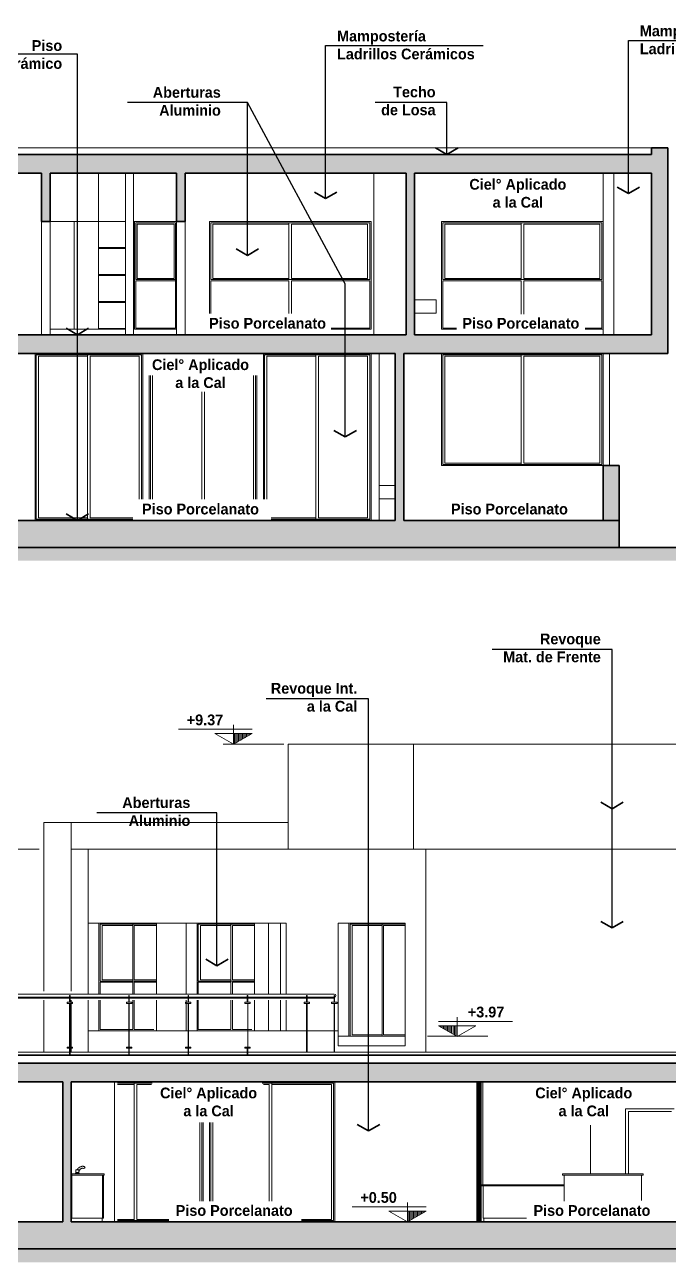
# Model space of a CAD drawing. Header units: millimetres. Extents: x 110427 to 125914, y 76277 to 76441.
# Drawn here: x 113934.36 to 113946.33, y 76418.43 to 76441.41 of the extents above; entities that cross this region are included whole.
import ezdxf

# ---------------------------------------------------------------- set-up
doc = ezdxf.new("R2010")
doc.units = ezdxf.units.MM
doc.linetypes.add('JIS_02_0.7', pattern=[1.35, 0.75, -0.6])
for name, color, linetype, lineweight in [('04_CIVIL A CONSTRUIR', 250, 'Continuous', 35), ('05_CIVIL A DEMOLER', 221, 'Continuous', 18), ('06_CIVIL VISTAS GRUESA', 244, 'Continuous', 13), ('07_CIVIL VISTAS MEDIA', 143, 'Continuous', 9), ('08_CIVIL VISTAS FINO', 251, 'Continuous', 5), ('11_CARPINTERIA Y MOBILIARIO', 141, 'Continuous', 9), ('12_HATCH', 8, 'Continuous', 9), ('12_TEXTOS', 4, 'Continuous', 40), ('13_COTAS', 8, 'Continuous', 9), ('VIDRIOS', 254, 'Continuous', 9)]:
    doc.layers.add(name, color=color, linetype=linetype, lineweight=lineweight)
doc.styles.add('JDS1', font='GOTHICB.TTF')
doc.dimstyles.new('1_100_JDS', dxfattribs={"dimscale": 100, "dimtxt": 2, "dimasz": 1.5, "dimexe": 1, "dimexo": 1, "dimgap": 0.75, "dimtad": 1, "dimlfac": 0.001, "dimzin": 4, "dimdsep": 46, "dimtxsty": 'JDS1', "dimcen": 0.09, "dimdle": 0.1, "dimclrd": 8, "dimclre": 8, "dimclrt": 150, "dimadec": 0, "dimazin": 0, "dimtfac": 1, "dimtmove": 2, "dimatfit": 0, "dimfxl": 0, "dimtolj": 1, "dimtzin": 0, "dimarcsym": 0})

# ---------------------------------------------------------------- blocks, each defined once
blk = doc.blocks.new('*U236')
at = {"extrusion": (-1.22465e-16, 0, -1)}
for p, q in [((0.027, 0.007), (-0.027, 0.007)), ((-0.027, 0.007), (-0.027, 0)), ((-0.027, 0), (0, 0)), ((-0.027, 0), (0, 0)), ((0.022, 0.01), (-0.022, 0.01)), ((-0.022, 0.02), (-0.007, 0.02)), ((-0.02, 0.058), (-0.005, 0.058)), ((0.016, 0.013), (-0.016, 0.013)), ((0, 0.02), (-0.007, 0.02)), ((-0.007, 0.02), (-0.007, 0.02)), ((-0.005, 0.058), (0, 0.058)), ((0, 0.058), (0.005, 0.058)), ((0.007, 0.02), (0, 0.02)), ((0, 0), (0.027, 0)), ((0, 0), (0.027, 0)), ((0.019, 0.058), (0.005, 0.058)), ((0.007, 0.02), (0.021, 0.02)), ((0.007, 0.02), (0.007, 0.02)), ((0.027, 0), (0.027, 0.007)), ((0.086, 0.082), (0.114, 0.09)), ((0.088, 0.083), (0.089, 0.078)), ((0.089, 0.078), (0.112, 0.085)), ((0.089, 0.078), (0.09, 0.078)), ((0.09, 0.078), (0.111, 0.083)), ((0.112, 0.085), (0.111, 0.089)), ((0.111, 0.083), (0.112, 0.085))]:
    blk.add_line(p, q, dxfattribs=at)
blk.add_line((0.085, 0.082), (0.086, 0.082))
for centre, radius, start, end in [((0.027, 0.001), 0.0005, 270.0049, 336.4169), ((-0.13, -0.008), 0.153, 7.0649, 10.51), ((-0.027, 0.001), 0.0005, 203.5784, 269.9997), ((-0.113, 0.09), 0.0005, 163.4437, 254.975)]:
    blk.add_arc(centre, radius, start, end, dxfattribs=at)
for points, knots in [([(-0.016, 0.02), (-0.016, 0.017), (-0.016, 0.015), (-0.016, 0.013), (-0.016, 0.012), (-0.016, 0.012), (-0.016, 0.012), (-0.016, 0.011), (-0.017, 0.011), (-0.017, 0.011), (-0.018, 0.011), (-0.02, 0.011), (-0.022, 0.01), (-0.025, 0.01), (-0.026, 0.01), (-0.027, 0.009), (-0.027, 0.008), (-0.027, 0.007)], [0, 0, 0, 0, 6.707769, 6.890256, 7.232404, 7.573474, 7.792236, 8.25887, 9.158601, 9.574503, 9.718932, 9.759439, 16.904145, 16.949046, 17.712138, 19.505058, 21.298993, 21.298993, 21.298993, 21.298993]), ([(-0.02, 0.058), (-0.02, 0.058), (-0.02, 0.058), (-0.021, 0.058), (-0.022, 0.057), (-0.022, 0.056), (-0.022, 0.044), (-0.022, 0.032), (-0.022, 0.02)], [0, 0, 0, 0, 0.758733, 1.522534, 3.038823, 3.156107, 3.213684, 39.741586, 39.741586, 39.741586, 39.741586]), ([(0, 0.059), (-0.001, 0.059), (-0.002, 0.059), (-0.005, 0.059), (-0.008, 0.059), (-0.011, 0.059), (-0.013, 0.059), (-0.014, 0.058), (-0.014, 0.058), (-0.015, 0.058), (-0.015, 0.058), (-0.015, 0.058)], [0, 0, 0, 0, 2.131147, 4.365966, 8.89797, 11.353204, 13.620383, 14.388453, 14.412009, 14.612825, 14.925144, 14.925144, 14.925144, 14.925144]), ([(-0.005, 0.059), (-0.004, 0.062), (0, 0.068), (0.01, 0.078), (0.021, 0.088), (0.034, 0.097), (0.045, 0.103), (0.055, 0.108), (0.065, 0.111), (0.073, 0.113), (0.081, 0.113), (0.089, 0.112), (0.098, 0.11), (0.106, 0.104), (0.111, 0.097), (0.113, 0.092), (0.114, 0.09)], [0, 0, 0, 0, 10.326557, 20.868833, 41.980754, 55.142944, 68.325086, 79.552312, 89.44321, 97.990642, 105.92641, 113.515349, 120.434922, 134.605644, 141.521663, 148.253784, 148.253784, 148.253784, 148.253784]), ([(0.015, 0.058), (0.015, 0.058), (0.015, 0.058), (0.015, 0.058), (0.015, 0.058), (0.014, 0.058), (0.012, 0.059), (0.008, 0.059), (0.003, 0.059), (0, 0.059)], [0, 0, 0, 0, 0.126725, 0.253563, 0.397359, 0.511633, 1.115831, 6.027123, 14.925113, 14.925113, 14.925113, 14.925113]), ([(0.027, 0.007), (0.027, 0.008), (0.027, 0.009), (0.026, 0.01), (0.025, 0.01), (0.022, 0.01), (0.02, 0.011), (0.018, 0.011), (0.017, 0.011), (0.016, 0.011), (0.016, 0.012), (0.016, 0.013), (0.016, 0.015), (0.016, 0.017), (0.016, 0.02)], [0, 0, 0, 0, 1.798162, 3.58204, 4.34996, 4.39486, 11.539566, 11.575113, 11.724906, 13.03561, 14.408218, 14.574141, 14.677093, 21.299016, 21.299016, 21.299016, 21.299016]), ([(0.021, 0.02), (0.021, 0.032), (0.021, 0.044), (0.021, 0.056), (0.021, 0.057), (0.021, 0.057), (0.021, 0.057), (0.021, 0.058), (0.02, 0.058), (0.02, 0.058), (0.019, 0.058)], [0, 0, 0, 0, 36.55703, 36.702506, 36.994584, 37.464971, 37.761994, 38.233765, 39.325499, 39.741567, 39.741567, 39.741567, 39.741567]), ([(0.085, 0.082), (0.084, 0.083), (0.083, 0.084), (0.08, 0.085), (0.077, 0.085), (0.075, 0.085), (0.072, 0.084), (0.07, 0.083), (0.066, 0.082), (0.062, 0.08), (0.056, 0.078), (0.051, 0.074), (0.045, 0.07), (0.04, 0.065), (0.036, 0.059), (0.032, 0.053), (0.029, 0.048), (0.027, 0.044), (0.025, 0.038), (0.024, 0.03), (0.023, 0.019), (0.023, 0.014), (0.023, 0.01)], [0, 0, 0, 0, 4.044334, 6.131209, 8.59722, 11.037494, 14.087258, 16.341521, 19.566908, 24.293782, 31.100485, 37.536678, 44.342667, 51.91438, 59.097426, 66.301533, 73.112599, 76.887528, 79.53999, 92.788675, 100.730298, 110.357033, 110.357033, 110.357033, 110.357033])]:
    blk.add_open_spline(points, degree=3, knots=knots)

msp = doc.modelspace()

# ---------------------------------------------------------------- hatches: boundary and pattern name
at = {"layer": '12_HATCH'}
h = msp.add_hatch(color=1, dxfattribs=at)
h.dxf.hatch_style = 1
h.paths.add_polyline_path([(113946.3, 76439.124), (113946, 76439.124), (113946, 76439.004), (113930.57, 76439.004), (113930.57, 76439.124), (113930.27, 76439.124), (113930.27, 76435.154), (113927.264, 76435.154), (113927.264, 76435.294), (113927.264, 76435.294), (113927.099, 76435.304), (113927.099, 76432.204), (113927.43, 76432.204), (113927.43, 76434.804), (113932.395, 76434.804), (113932.395, 76435.304), (113941.24, 76435.304), (113941.24, 76432.204), (113927.099, 76432.204), (113927.099, 76431.704), (113945.4, 76431.704), (113945.4, 76432.204), (113945.4, 76433.222), (113945.1, 76433.222), (113945.1, 76432.204), (113941.4, 76432.204), (113941.4, 76435.304), (113946.3, 76435.304)])
h.paths.add_polyline_path([(113937.18, 76438.654), (113937.18, 76437.754), (113937.34, 76437.754), (113937.34, 76438.654), (113941.44, 76438.654), (113941.44, 76435.654), (113930.57, 76435.654), (113930.57, 76438.654), (113934.67, 76438.654), (113934.67, 76437.754), (113934.83, 76437.754), (113934.83, 76438.654)], flags=16)
h.paths.add_polyline_path([(113936.23, 76435.754), (113934.83, 76435.754), (113934.83, 76437.754), (113936.23, 76437.754)], flags=0)
h.paths.add_polyline_path([(113937.18, 76437.754), (113937.18, 76435.754), (113936.4, 76435.754), (113936.4, 76437.754)], flags=0)
h.paths.add_polyline_path([(113936.423, 76437.731), (113937.157, 76437.731), (113937.157, 76435.777), (113936.423, 76435.777), (113936.423, 76436.754), (113937.157, 76436.754), (113937.157, 76436.777), (113936.423, 76436.777)], flags=0)
h.paths.add_polyline_path([(113936.446, 76437.708), (113937.134, 76437.708), (113937.134, 76436.8), (113936.446, 76436.8)], flags=0)
h.paths.add_polyline_path([(113937.79, 76437.754), (113940.79, 76437.754), (113940.79, 76435.754), (113937.79, 76435.754)], flags=0)
h.paths.add_polyline_path([(113937.813, 76437.731), (113940.767, 76437.731), (113940.767, 76436.777), (113937.813, 76436.777)], flags=0)
h.paths.add_polyline_path([(113937.853, 76437.708), (113939.265, 76437.708), (113939.265, 76436.8), (113937.853, 76436.8)], flags=0)
h.paths.add_polyline_path([(113932.62, 76435.677), (113931.233, 76435.677), (113931.233, 76437.708), (113932.62, 76437.708)], flags=0)
h.paths.add_polyline_path([(113934.057, 76437.708), (113934.057, 76435.677), (113932.67, 76435.677), (113932.67, 76437.708)], flags=0)
h.paths.add_polyline_path([(113937.813, 76436.754), (113939.265, 76436.754), (113939.265, 76435.777), (113937.813, 76435.777)], flags=0)
h.paths.add_polyline_path([(113939.315, 76437.708), (113940.727, 76437.708), (113940.727, 76436.8), (113939.315, 76436.8)], flags=0)
h.paths.add_polyline_path([(113939.315, 76436.754), (113940.767, 76436.754), (113940.767, 76435.777), (113939.315, 76435.777)], flags=0)
h.paths.add_polyline_path([(113941.6, 76438.654), (113946, 76438.654), (113946, 76435.654), (113941.6, 76435.654)], flags=16)
h.paths.add_polyline_path([(113942.1, 76437.754), (113945.1, 76437.754), (113945.1, 76435.754), (113942.1, 76435.754)], flags=0)
h.paths.add_polyline_path([(113942.123, 76437.731), (113945.077, 76437.731), (113945.077, 76436.777), (113942.123, 76436.777)], flags=0)
h.paths.add_polyline_path([(113942.163, 76437.708), (113943.575, 76437.708), (113943.575, 76436.8), (113942.163, 76436.8)], flags=0)
h.paths.add_polyline_path([(113942.123, 76436.754), (113943.575, 76436.754), (113943.575, 76435.777), (113942.123, 76435.777)], flags=0)
h.paths.add_polyline_path([(113943.625, 76437.708), (113945.037, 76437.708), (113945.037, 76436.8), (113943.625, 76436.8)], flags=0)
h.paths.add_polyline_path([(113943.625, 76436.754), (113945.077, 76436.754), (113945.077, 76435.777), (113943.625, 76435.777)], flags=0)
h = msp.add_hatch(color=256, dxfattribs=at)
h.dxf.hatch_style = 1
h.paths.add_polyline_path([(113951.906, 76431.704), (113922.323, 76431.704), (113922.323, 76431.454), (113951.906, 76431.454)])
h = msp.add_hatch(color=1, dxfattribs=at)
h.dxf.hatch_style = 1
h.paths.add_polyline_path([(113953.804, 76422.126), (113931.979, 76422.126), (113931.979, 76422.276), (113931.814, 76422.276), (113931.814, 76421.276), (113932.114, 76421.276), (113932.114, 76421.776), (113935.064, 76421.776), (113935.064, 76419.176), (113935.224, 76419.176), (113935.224, 76421.776), (113953.804, 76421.776), (113953.804, 76418.996), (113947.804, 76418.996), (113947.804, 76419.176), (113947.804, 76421.776), (113947.644, 76421.776), (113947.644, 76419.176), (113931.814, 76419.176), (113931.814, 76418.996), (113926.009, 76418.996), (113926.009, 76418.816), (113922.636, 76418.816), (113922.636, 76418.676), (113957.658, 76418.676), (113957.658, 76418.816), (113954.004, 76418.816), (113954.004, 76418.996), (113954.004, 76422.276), (113953.804, 76422.276)])
h = msp.add_hatch(color=256, dxfattribs=at)
h.dxf.hatch_style = 1
h.paths.add_polyline_path([(113959.106, 76418.676), (113920.798, 76418.676), (113920.798, 76418.426), (113959.106, 76418.426)])
at = {"layer": '13_COTAS'}
h = msp.add_hatch(dxfattribs=at)
h.set_pattern_fill('LINE', color=256, scale=0.2, angle=90, style=0)
h.set_pattern_definition([(90, (113050.476382, 76557.056536), (0.025, 2e-18), [])])
h.paths.add_polyline_path([(113938.238, 76428.246), (113938.238, 76428.046), (113938.585, 76428.246)])
h = msp.add_hatch(dxfattribs=at)
h.set_pattern_fill('LINE', color=256, scale=0.2, angle=90, style=0)
h.set_pattern_definition([(90, (113053.686944, 76551.63058), (0.025, 2e-18), [])])
h.paths.add_polyline_path([(113942.39, 76422.82), (113942.39, 76422.62), (113942.043, 76422.82)])
h = msp.add_hatch(dxfattribs=at)
h.set_pattern_fill('LINE', color=256, scale=0.2, angle=90, style=0)
h.set_pattern_definition([(90, (113053.703662, 76548.186536), (0.025, 2e-18), [])])
h.paths.add_polyline_path([(113941.465, 76419.376), (113941.465, 76419.176), (113941.812, 76419.376)])

# ---------------------------------------------------------------- linework, layer by layer
at = {"layer": '04_CIVIL A CONSTRUIR'}
for p, q in [((113930.57, 76439.004), (113946, 76439.004)), ((113942.197, 76439.004), (113941.989, 76439.124)), ((113942.197, 76439.004), (113942.405, 76439.124)), ((113946, 76439.124), (113946.3, 76439.124)), ((113946, 76439.004), (113946, 76439.124)), ((113946.3, 76435.304), (113946.3, 76439.124)), ((113930.57, 76438.654), (113934.67, 76438.654)), ((113934.67, 76437.754), (113934.67, 76438.654)), ((113934.83, 76438.654), (113937.18, 76438.654)), ((113934.83, 76437.754), (113934.83, 76438.654)), ((113937.18, 76437.754), (113937.18, 76438.654)), ((113937.34, 76438.654), (113941.44, 76438.654)), ((113937.34, 76437.754), (113937.34, 76438.654)), ((113941.44, 76435.654), (113941.44, 76438.654)), ((113941.6, 76438.654), (113946, 76438.654)), ((113941.6, 76435.654), (113941.6, 76438.654)), ((113946, 76435.654), (113946, 76438.654)), ((113939.947, 76438.181), (113939.739, 76438.301)), ((113939.947, 76438.181), (113940.154, 76438.301)), ((113945.568, 76438.277), (113945.36, 76438.397)), ((113945.568, 76438.277), (113945.776, 76438.397)), ((113934.67, 76437.754), (113934.83, 76437.754)), ((113937.18, 76437.754), (113937.34, 76437.754)), ((113938.495, 76437.126), (113938.287, 76437.246)), ((113938.495, 76437.126), (113938.703, 76437.246)), ((113935.338, 76435.654), (113935.13, 76435.774)), ((113935.338, 76435.654), (113935.545, 76435.774)), ((113930.57, 76435.654), (113941.44, 76435.654)), ((113941.6, 76435.654), (113946, 76435.654)), ((113941.24, 76435.304), (113932.395, 76435.304)), ((113941.24, 76432.204), (113941.24, 76435.304)), ((113941.4, 76432.204), (113941.4, 76435.304)), ((113941.4, 76435.304), (113946.3, 76435.304)), ((113940.31, 76433.754), (113940.102, 76433.874)), ((113940.31, 76433.754), (113940.518, 76433.874)), ((113945.1, 76432.204), (113945.1, 76433.222)), ((113945.1, 76433.222), (113945.4, 76433.222)), ((113945.4, 76431.704), (113945.4, 76433.222)), ((113935.338, 76432.204), (113935.13, 76432.324)), ((113935.338, 76432.204), (113935.545, 76432.324)), ((113927.099, 76432.204), (113941.24, 76432.204)), ((113941.4, 76432.204), (113945.4, 76432.204)), ((113922.323, 76431.704), (113951.906, 76431.704)), ((113945.265, 76426.849), (113945.057, 76426.969)), ((113945.265, 76426.849), (113945.473, 76426.969)), ((113945.265, 76424.635), (113945.057, 76424.755)), ((113945.265, 76424.635), (113945.473, 76424.755)), ((113937.928, 76423.933), (113937.721, 76424.053)), ((113937.928, 76423.933), (113938.136, 76424.053)), ((113931.979, 76422.126), (113953.804, 76422.126)), ((113935.064, 76421.776), (113932.114, 76421.776)), ((113935.064, 76419.176), (113935.064, 76421.776)), ((113935.224, 76419.176), (113935.224, 76421.776)), ((113947.644, 76421.776), (113935.224, 76421.776)), ((113940.743, 76420.866), (113940.535, 76420.986)), ((113940.743, 76420.866), (113940.951, 76420.986)), ((113931.814, 76419.176), (113935.064, 76419.176)), ((113935.224, 76419.176), (113947.804, 76419.176)), ((113920.794, 76418.676), (113959.13, 76418.676))]:
    msp.add_line(p, q, dxfattribs=at)
at = {"layer": '05_CIVIL A DEMOLER'}
for p, q in [((113941.805, 76426.096), (113941.805, 76422.331)), ((113941.805, 76426.096), (113948.258, 76426.096)), ((113940.178, 76422.626), (113941.425, 76422.626))]:
    msp.add_line(p, q, dxfattribs=at)
at = {"layer": '06_CIVIL VISTAS GRUESA'}
for p, q in [((113941.425, 76424.726), (113940.178, 76424.726)), ((113940.178, 76424.726), (113940.178, 76422.446)), ((113940.377, 76424.726), (113940.377, 76422.626)), ((113941.425, 76424.726), (113941.425, 76422.446)), ((113931.896, 76423.406), (113940.108, 76423.406)), ((113931.924, 76423.351), (113940.108, 76423.351)), ((113934.101, 76423.331), (113935.191, 76423.331)), ((113935.191, 76423.254), (113935.191, 76423.378)), ((113935.201, 76423.378), (113935.191, 76423.378)), ((113935.201, 76423.254), (113935.201, 76423.378)), ((113936.291, 76423.331), (113935.201, 76423.331)), ((113936.291, 76423.254), (113936.291, 76423.378)), ((113936.301, 76423.378), (113936.291, 76423.378)), ((113936.301, 76423.254), (113936.301, 76423.378)), ((113936.301, 76423.331), (113937.391, 76423.331)), ((113937.391, 76423.254), (113937.391, 76423.378)), ((113937.401, 76423.378), (113937.391, 76423.378)), ((113937.401, 76423.254), (113937.401, 76423.378)), ((113938.491, 76423.331), (113937.401, 76423.331)), ((113938.491, 76423.254), (113938.491, 76423.378)), ((113938.501, 76423.378), (113938.491, 76423.378)), ((113938.501, 76423.254), (113938.501, 76423.378)), ((113938.501, 76423.331), (113939.591, 76423.331)), ((113939.591, 76423.254), (113939.591, 76423.378)), ((113939.601, 76423.378), (113939.591, 76423.378)), ((113939.601, 76423.254), (113939.601, 76423.378)), ((113940.103, 76423.331), (113939.601, 76423.331)), ((113940.103, 76423.254), (113940.103, 76423.378)), ((113940.113, 76423.378), (113940.103, 76423.378)), ((113940.113, 76423.254), (113940.113, 76423.378)), ((113935.191, 76422.423), (113935.191, 76423.234)), ((113935.201, 76422.423), (113935.201, 76423.234)), ((113936.291, 76422.423), (113936.291, 76423.234)), ((113936.301, 76422.423), (113936.301, 76423.234)), ((113937.391, 76422.423), (113937.391, 76423.234)), ((113937.401, 76422.423), (113937.401, 76423.234)), ((113938.501, 76422.423), (113938.501, 76423.234)), ((113939.591, 76422.326), (113939.591, 76423.234)), ((113939.601, 76422.326), (113939.601, 76423.234)), ((113940.103, 76422.326), (113940.103, 76423.234)), ((113940.113, 76422.326), (113940.113, 76423.234)), ((113935.191, 76422.276), (113935.191, 76422.403)), ((113935.201, 76422.276), (113935.201, 76422.403)), ((113936.291, 76422.276), (113936.291, 76422.403)), ((113936.301, 76422.276), (113936.301, 76422.403)), ((113937.391, 76422.276), (113937.391, 76422.403)), ((113937.401, 76422.276), (113937.401, 76422.403)), ((113938.491, 76422.276), (113938.491, 76422.403)), ((113938.501, 76422.276), (113938.501, 76422.403)), ((113940.178, 76422.446), (113941.425, 76422.446)), ((113931.979, 76422.276), (113953.804, 76422.276)), ((113931.979, 76422.266), (113953.804, 76422.266)), ((113934.101, 76422.326), (113935.191, 76422.326)), ((113936.291, 76422.326), (113935.201, 76422.326)), ((113936.301, 76422.326), (113937.391, 76422.326)), ((113938.491, 76422.326), (113937.401, 76422.326)), ((113938.501, 76422.326), (113939.526, 76422.326)), ((113939.013, 76422.326), (113939.526, 76422.326)), ((113949.491, 76422.326), (113939.526, 76422.326)), ((113936.024, 76421.776), (113936.024, 76419.176)), ((113935.224, 76420.066), (113935.834, 76420.066)), ((113935.224, 76420.046), (113935.834, 76420.046)), ((113935.234, 76420.066), (113935.234, 76419.246)), ((113935.804, 76420.046), (113935.804, 76419.986)), ((113935.804, 76419.246), (113935.804, 76420.046)), ((113935.804, 76420.026), (113935.824, 76420.026)), ((113935.824, 76419.246), (113935.824, 76420.046)), ((113935.834, 76420.066), (113935.834, 76420.046)), ((113944.344, 76420.046), (113944.344, 76420.066)), ((113944.344, 76420.066), (113945.844, 76420.066)), ((113944.344, 76420.046), (113945.844, 76420.046)), ((113944.374, 76419.563), (113944.374, 76420.046)), ((113945.814, 76419.57), (113945.814, 76420.046)), ((113945.844, 76420.046), (113945.844, 76420.066)), ((113942.844, 76419.846), (113942.844, 76419.866)), ((113942.844, 76419.866), (113944.374, 76419.866)), ((113942.844, 76419.846), (113944.374, 76419.846)), ((113942.874, 76419.246), (113942.874, 76419.846)), ((113944.374, 76419.846), (113944.374, 76419.866)), ((113935.224, 76419.246), (113935.794, 76419.246)), ((113935.794, 76419.246), (113935.804, 76419.246)), ((113935.794, 76419.246), (113935.794, 76419.176)), ((113935.804, 76419.246), (113935.824, 76419.246)), ((113943.678, 76419.246), (113942.874, 76419.246)), ((113942.884, 76419.246), (113942.884, 76419.176))]:
    msp.add_line(p, q, dxfattribs=at)
for points in [[(113935.246, 76423.234), (113935.246, 76423.254), (113935.146, 76423.254), (113935.146, 76423.234)], [(113936.346, 76423.234), (113936.346, 76423.254), (113936.246, 76423.254), (113936.246, 76423.234)], [(113937.446, 76423.234), (113937.446, 76423.254), (113937.346, 76423.254), (113937.346, 76423.234)], [(113938.546, 76423.234), (113938.546, 76423.254), (113938.446, 76423.254), (113938.446, 76423.234)], [(113939.646, 76423.234), (113939.646, 76423.254), (113939.546, 76423.254), (113939.546, 76423.234)], [(113940.158, 76423.234), (113940.158, 76423.254), (113940.058, 76423.254), (113940.058, 76423.234)], [(113935.246, 76422.403), (113935.246, 76422.423), (113935.146, 76422.423), (113935.146, 76422.403)], [(113936.346, 76422.403), (113936.346, 76422.423), (113936.246, 76422.423), (113936.246, 76422.403)], [(113937.446, 76422.403), (113937.446, 76422.423), (113937.346, 76422.423), (113937.346, 76422.403)], [(113938.546, 76422.403), (113938.546, 76422.423), (113938.446, 76422.423), (113938.446, 76422.403)]]:
    msp.add_lwpolyline(points, close=True, dxfattribs=at)
msp.add_arc((113940.108, 76423.378), 0.0276, 270, 90, dxfattribs=at)
at = {"layer": '07_CIVIL VISTAS MEDIA'}
for p, q in [((113945.22, 76435.304), (113945.1, 76435.304)), ((113945.1, 76435.304), (113945.1, 76433.222)), ((113945.22, 76433.222), (113945.22, 76435.304)), ((113945.1, 76433.222), (113945.22, 76433.222))]:
    msp.add_line(p, q, dxfattribs=at)
at = {"layer": '08_CIVIL VISTAS FINO'}
for p, q in [((113930.57, 76439.124), (113946, 76439.124)), ((113945.1, 76438.654), (113945.1, 76435.654)), ((113945.3, 76438.654), (113945.3, 76435.654)), ((113936.4, 76437.754), (113936.4, 76435.754)), ((113936.423, 76437.731), (113936.423, 76436.677)), ((113936.423, 76437.731), (113937.157, 76437.731)), ((113936.446, 76437.708), (113936.446, 76436.7)), ((113936.446, 76437.708), (113937.134, 76437.708)), ((113937.134, 76437.708), (113937.134, 76436.7)), ((113937.157, 76437.731), (113937.157, 76435.777)), ((113937.18, 76437.754), (113937.18, 76435.754)), ((113937.79, 76437.754), (113937.79, 76436.047)), ((113937.79, 76437.754), (113940.79, 76437.754)), ((113937.813, 76437.731), (113937.813, 76436.677)), ((113937.813, 76437.731), (113940.767, 76437.731)), ((113937.813, 76437.731), (113937.813, 76436.677)), ((113937.813, 76437.731), (113940.767, 76437.731)), ((113937.853, 76437.708), (113939.265, 76437.708)), ((113937.853, 76436.7), (113937.853, 76437.708)), ((113939.265, 76436.677), (113939.265, 76437.731)), ((113939.315, 76437.708), (113940.727, 76437.708)), ((113939.315, 76436.7), (113939.315, 76437.708)), ((113940.727, 76437.708), (113940.727, 76436.7)), ((113940.767, 76437.731), (113940.767, 76436.677)), ((113940.767, 76437.731), (113940.767, 76436.677)), ((113940.79, 76437.754), (113940.79, 76435.754)), ((113942.1, 76437.754), (113942.1, 76435.754)), ((113942.1, 76437.754), (113945.1, 76437.754)), ((113942.123, 76437.731), (113942.123, 76436.677)), ((113942.123, 76437.731), (113945.077, 76437.731)), ((113942.123, 76437.731), (113942.123, 76436.677)), ((113942.123, 76437.731), (113945.077, 76437.731)), ((113942.163, 76437.708), (113943.575, 76437.708)), ((113942.163, 76436.7), (113942.163, 76437.708)), ((113943.575, 76436.677), (113943.575, 76437.731)), ((113943.625, 76437.708), (113945.037, 76437.708)), ((113943.625, 76436.7), (113943.625, 76437.708)), ((113945.037, 76437.708), (113945.037, 76436.7)), ((113945.077, 76437.731), (113945.077, 76436.677)), ((113945.077, 76437.731), (113945.077, 76436.677)), ((113945.1, 76437.754), (113945.1, 76435.754)), ((113936.423, 76436.677), (113937.157, 76436.677)), ((113936.423, 76436.654), (113936.423, 76435.777)), ((113936.423, 76436.654), (113937.157, 76436.654)), ((113936.446, 76436.7), (113937.134, 76436.7)), ((113937.813, 76436.677), (113940.767, 76436.677)), ((113937.813, 76436.677), (113940.767, 76436.677)), ((113937.813, 76436.654), (113937.813, 76436.047)), ((113937.813, 76436.654), (113939.265, 76436.654)), ((113937.853, 76436.7), (113939.265, 76436.7)), ((113939.265, 76436.047), (113939.265, 76436.654)), ((113939.315, 76436.7), (113940.727, 76436.7)), ((113939.315, 76436.047), (113939.315, 76436.654)), ((113939.315, 76436.654), (113940.767, 76436.654)), ((113940.767, 76436.654), (113940.767, 76435.777)), ((113942.123, 76436.677), (113945.077, 76436.677)), ((113942.123, 76436.677), (113945.077, 76436.677)), ((113942.123, 76436.654), (113942.123, 76435.777)), ((113942.123, 76436.654), (113943.575, 76436.654)), ((113942.163, 76436.7), (113943.575, 76436.7)), ((113943.575, 76436.034), (113943.575, 76436.654)), ((113943.625, 76436.7), (113945.037, 76436.7)), ((113943.625, 76436.034), (113943.625, 76436.654)), ((113943.625, 76436.654), (113945.077, 76436.654)), ((113945.077, 76436.654), (113945.077, 76435.777)), ((113936.4, 76435.754), (113937.18, 76435.754)), ((113936.423, 76435.777), (113937.157, 76435.777)), ((113940.05, 76435.777), (113940.767, 76435.777)), ((113940.05, 76435.754), (113940.79, 76435.754)), ((113942.1, 76435.754), (113942.378, 76435.754)), ((113942.123, 76435.777), (113942.378, 76435.777)), ((113944.767, 76435.777), (113945.077, 76435.777)), ((113944.767, 76435.754), (113945.1, 76435.754)), ((113934.55, 76432.204), (113934.55, 76435.304)), ((113934.55, 76435.304), (113934.55, 76432.204)), ((113934.55, 76435.304), (113934.55, 76432.204)), ((113934.55, 76435.304), (113934.55, 76432.204)), ((113934.573, 76435.281), (113936.527, 76435.281)), ((113934.573, 76435.281), (113936.527, 76435.281)), ((113934.573, 76435.281), (113934.573, 76432.25)), ((113934.573, 76435.281), (113934.573, 76432.227)), ((113935.525, 76435.281), (113935.525, 76432.227)), ((113936.527, 76435.281), (113936.527, 76434.145)), ((113936.527, 76435.281), (113936.527, 76432.599)), ((113936.55, 76435.304), (113936.55, 76432.599)), ((113936.55, 76435.304), (113936.55, 76432.599)), ((113936.55, 76435.304), (113936.55, 76432.599)), ((113938.79, 76435.304), (113938.79, 76432.599)), ((113938.79, 76435.304), (113938.79, 76432.599)), ((113938.813, 76435.281), (113940.767, 76435.281)), ((113938.813, 76435.281), (113940.767, 76435.281)), ((113938.813, 76435.281), (113938.813, 76432.599)), ((113938.813, 76435.281), (113938.813, 76432.599)), ((113939.765, 76435.281), (113939.765, 76432.227)), ((113940.767, 76435.281), (113940.767, 76434.145)), ((113940.767, 76435.281), (113940.767, 76432.227)), ((113940.79, 76435.304), (113940.79, 76432.204)), ((113942.1, 76435.304), (113942.1, 76433.222)), ((113942.1, 76435.304), (113945.1, 76435.304)), ((113942.123, 76435.281), (113942.123, 76433.245)), ((113942.123, 76435.281), (113945.077, 76435.281)), ((113943.575, 76433.245), (113943.575, 76435.281)), ((113945.077, 76435.281), (113945.077, 76433.245)), ((113945.1, 76435.304), (113945.1, 76433.222)), ((113934.613, 76435.258), (113935.525, 76435.258)), ((113934.613, 76435.258), (113934.613, 76432.25)), ((113935.575, 76435.258), (113935.575, 76432.25)), ((113935.575, 76435.258), (113936.487, 76435.258)), ((113936.487, 76435.258), (113936.487, 76432.599)), ((113938.853, 76435.258), (113939.765, 76435.258)), ((113938.853, 76435.258), (113938.853, 76432.599)), ((113939.815, 76435.258), (113939.815, 76432.25)), ((113939.815, 76435.258), (113940.727, 76435.258)), ((113940.727, 76435.258), (113940.727, 76432.25)), ((113942.163, 76435.258), (113943.575, 76435.258)), ((113942.163, 76433.268), (113942.163, 76435.258)), ((113943.625, 76435.258), (113945.037, 76435.258)), ((113943.625, 76433.268), (113943.625, 76435.258)), ((113945.037, 76435.258), (113945.037, 76433.268)), ((113936.67, 76434.894), (113936.67, 76432.599)), ((113936.67, 76434.894), (113936.67, 76432.599)), ((113936.693, 76434.894), (113936.693, 76434.145)), ((113936.693, 76434.894), (113936.693, 76432.599)), ((113936.733, 76434.894), (113936.733, 76432.599)), ((113938.607, 76434.894), (113938.607, 76432.599)), ((113938.647, 76434.894), (113938.647, 76432.599)), ((113938.647, 76434.894), (113938.647, 76432.599)), ((113938.67, 76434.894), (113938.67, 76432.599)), ((113938.67, 76434.894), (113938.67, 76432.599)), ((113938.67, 76434.894), (113938.67, 76432.599)), ((113937.645, 76434.595), (113937.645, 76432.599)), ((113937.695, 76434.595), (113937.695, 76432.599)), ((113942.1, 76433.222), (113945.1, 76433.222)), ((113942.123, 76433.245), (113945.077, 76433.245)), ((113942.163, 76433.268), (113943.575, 76433.268)), ((113943.625, 76433.268), (113945.037, 76433.268)), ((113934.573, 76432.227), (113936.368, 76432.227)), ((113934.613, 76432.25), (113935.525, 76432.25)), ((113935.575, 76432.25), (113936.368, 76432.25)), ((113938.933, 76432.25), (113939.765, 76432.25)), ((113938.933, 76432.227), (113940.767, 76432.227)), ((113939.815, 76432.25), (113940.727, 76432.25)), ((113939.254, 76428.046), (113946.653, 76428.046)), ((113939.254, 76428.046), (113939.254, 76426.096)), ((113941.578, 76428.046), (113941.578, 76426.096)), ((113935.737, 76424.726), (113935.737, 76423.406)), ((113935.76, 76424.703), (113935.76, 76423.649)), ((113936.805, 76424.703), (113935.76, 76424.703)), ((113936.367, 76423.649), (113936.367, 76424.703)), ((113936.805, 76424.726), (113936.805, 76423.406)), ((113937.359, 76424.726), (113937.359, 76423.406)), ((113937.558, 76424.726), (113937.558, 76423.406)), ((113937.581, 76424.703), (113937.581, 76423.649)), ((113938.627, 76424.703), (113937.581, 76424.703)), ((113938.188, 76423.649), (113938.188, 76424.703)), ((113938.627, 76424.726), (113938.627, 76423.406)), ((113938.885, 76424.726), (113938.885, 76423.406)), ((113939.111, 76424.726), (113939.111, 76423.406)), ((113940.4, 76424.703), (113940.4, 76422.626)), ((113941.425, 76424.703), (113940.4, 76424.703)), ((113940.997, 76422.626), (113940.997, 76424.703)), ((113935.8, 76424.68), (113936.367, 76424.68)), ((113935.8, 76424.68), (113935.8, 76423.672)), ((113936.394, 76424.68), (113936.805, 76424.68)), ((113936.394, 76423.672), (113936.394, 76424.68)), ((113937.621, 76424.68), (113938.188, 76424.68)), ((113937.621, 76424.68), (113937.621, 76423.672)), ((113938.216, 76424.68), (113938.627, 76424.68)), ((113938.216, 76423.672), (113938.216, 76424.68)), ((113940.44, 76424.68), (113940.997, 76424.68)), ((113940.44, 76424.68), (113940.44, 76422.649)), ((113941.02, 76424.68), (113941.425, 76424.68)), ((113941.02, 76422.649), (113941.02, 76424.68)), ((113935.76, 76423.649), (113936.805, 76423.649)), ((113935.76, 76423.649), (113936.805, 76423.649)), ((113935.76, 76423.626), (113935.76, 76423.406)), ((113935.76, 76423.626), (113936.367, 76423.626)), ((113935.8, 76423.672), (113936.367, 76423.672)), ((113936.367, 76423.406), (113936.367, 76423.626)), ((113936.394, 76423.672), (113936.805, 76423.672)), ((113936.394, 76423.406), (113936.394, 76423.626)), ((113936.394, 76423.626), (113936.805, 76423.626)), ((113937.581, 76423.649), (113938.627, 76423.649)), ((113937.581, 76423.649), (113938.627, 76423.649)), ((113937.581, 76423.626), (113937.581, 76423.406)), ((113937.581, 76423.626), (113938.188, 76423.626)), ((113937.621, 76423.672), (113938.188, 76423.672)), ((113938.188, 76423.406), (113938.188, 76423.626)), ((113938.216, 76423.672), (113938.627, 76423.672)), ((113938.216, 76423.406), (113938.216, 76423.626)), ((113938.216, 76423.626), (113938.627, 76423.626)), ((113934.713, 76423.296), (113934.713, 76422.331)), ((113935.22, 76423.296), (113935.22, 76422.331)), ((113935.537, 76423.296), (113935.537, 76422.331)), ((113935.737, 76423.296), (113935.737, 76422.726)), ((113935.76, 76423.296), (113935.76, 76422.749)), ((113936.367, 76422.749), (113936.367, 76423.296)), ((113936.394, 76422.749), (113936.394, 76423.296)), ((113936.805, 76423.296), (113936.805, 76422.726)), ((113937.359, 76423.296), (113937.359, 76422.726)), ((113937.558, 76423.296), (113937.558, 76422.726)), ((113937.581, 76423.296), (113937.581, 76422.749)), ((113938.188, 76422.749), (113938.188, 76423.296)), ((113938.216, 76422.749), (113938.216, 76423.296)), ((113938.627, 76423.296), (113938.627, 76422.726)), ((113938.885, 76423.296), (113938.885, 76422.726)), ((113939.111, 76423.296), (113939.111, 76422.726)), ((113939.214, 76423.296), (113939.214, 76422.726)), ((113940.178, 76422.726), (113935.537, 76422.726)), ((113936.367, 76422.749), (113935.76, 76422.749)), ((113936.756, 76422.749), (113936.394, 76422.749)), ((113938.627, 76422.726), (113937.359, 76422.726)), ((113938.188, 76422.749), (113937.581, 76422.749)), ((113938.577, 76422.749), (113938.216, 76422.749)), ((113939.214, 76422.726), (113938.885, 76422.726)), ((113940.44, 76422.649), (113940.997, 76422.649)), ((113941.02, 76422.649), (113941.425, 76422.649)), ((113936.082, 76421.753), (113936.726, 76421.753)), ((113936.082, 76421.753), (113936.715, 76421.753)), ((113936.082, 76421.73), (113936.392, 76421.73)), ((113936.392, 76421.753), (113936.392, 76419.199)), ((113936.442, 76421.73), (113936.442, 76419.222)), ((113936.442, 76421.73), (113936.71, 76421.73)), ((113940.095, 76421.753), (113938.766, 76421.753)), ((113940.095, 76421.753), (113938.777, 76421.753)), ((113938.9, 76421.73), (113938.791, 76421.73)), ((113938.9, 76421.73), (113938.9, 76419.558)), ((113938.95, 76421.753), (113938.95, 76419.558)), ((113940.055, 76421.73), (113938.95, 76421.73)), ((113940.055, 76421.73), (113940.055, 76419.222)), ((113940.095, 76421.753), (113940.095, 76419.222)), ((113940.095, 76421.753), (113940.095, 76419.199)), ((113940.118, 76419.176), (113940.118, 76421.776)), ((113942.863, 76419.866), (113942.863, 76421.776)), ((113945.518, 76420.066), (113945.518, 76421.276)), ((113945.518, 76421.276), (113946.418, 76421.276)), ((113945.568, 76420.066), (113945.568, 76421.226)), ((113945.568, 76421.226), (113946.368, 76421.226)), ((113937.608, 76421.02), (113937.608, 76419.558)), ((113937.648, 76421.02), (113937.648, 76419.558)), ((113937.671, 76421.02), (113937.671, 76419.558)), ((113937.671, 76421.02), (113937.671, 76419.558)), ((113937.671, 76421.02), (113937.671, 76419.558)), ((113937.791, 76421.02), (113937.791, 76419.558)), ((113937.791, 76421.02), (113937.791, 76419.558)), ((113937.814, 76421.02), (113937.814, 76419.558)), ((113937.854, 76421.02), (113937.854, 76419.558)), ((113944.863, 76420.066), (113944.863, 76420.974)), ((113936.082, 76419.222), (113936.392, 76419.222)), ((113936.082, 76419.199), (113937.037, 76419.199)), ((113936.442, 76419.222), (113937.037, 76419.222)), ((113940.055, 76419.222), (113939.498, 76419.222)), ((113940.095, 76419.199), (113939.498, 76419.199))]:
    msp.add_line(p, q, dxfattribs=at)
for points in [[(113942.754, 76421.766), (113942.754, 76419.186), (113942.774, 76419.186), (113942.774, 76421.766)], [(113942.784, 76419.186), (113942.784, 76421.766), (113942.804, 76421.766), (113942.804, 76419.186)], [(113942.814, 76419.186), (113942.814, 76421.766), (113942.834, 76421.766), (113942.834, 76419.186)]]:
    msp.add_lwpolyline(points, close=True, dxfattribs=at)
at = {"layer": '11_CARPINTERIA Y MOBILIARIO'}
for p, q in [((113935.73, 76435.754), (113935.73, 76438.654)), ((113936.23, 76435.654), (113936.23, 76438.654)), ((113936.38, 76435.654), (113936.38, 76438.654)), ((113940.84, 76435.654), (113940.84, 76438.654)), ((113934.67, 76437.754), (113934.67, 76435.654)), ((113934.83, 76437.754), (113934.83, 76435.654)), ((113936.23, 76437.754), (113934.83, 76437.754)), ((113935.28, 76437.754), (113935.28, 76435.754)), ((113937.18, 76437.754), (113936.38, 76437.754)), ((113937.18, 76437.754), (113937.18, 76435.654)), ((113937.34, 76437.754), (113937.34, 76435.654)), ((113936.23, 76437.272), (113935.73, 76437.272)), ((113936.23, 76437.254), (113935.73, 76437.254)), ((113936.23, 76436.772), (113935.73, 76436.772)), ((113936.23, 76436.754), (113935.73, 76436.754)), ((113936.23, 76436.272), (113935.73, 76436.272)), ((113936.23, 76436.254), (113935.73, 76436.254)), ((113941.6, 76436.304), (113942, 76436.304)), ((113942, 76436.054), (113942, 76436.304)), ((113941.6, 76436.054), (113942, 76436.054)), ((113936.23, 76435.754), (113934.83, 76435.754)), ((113936.23, 76435.772), (113935.73, 76435.772)), ((113940.94, 76432.204), (113940.94, 76435.304)), ((113940.94, 76432.604), (113940.94, 76432.854)), ((113940.94, 76432.854), (113941.24, 76432.854)), ((113940.94, 76432.604), (113941.24, 76432.604)), ((113934.713, 76426.596), (113934.713, 76423.461)), ((113934.713, 76426.596), (113939.254, 76426.596)), ((113935.22, 76426.596), (113935.22, 76423.461)), ((113935.22, 76426.096), (113935.537, 76426.096)), ((113935.537, 76426.096), (113935.537, 76423.406)), ((113935.537, 76426.096), (113941.805, 76426.096)), ((113936.805, 76424.726), (113935.537, 76424.726)), ((113939.214, 76424.726), (113936.805, 76424.726)), ((113938.627, 76424.726), (113937.359, 76424.726)), ((113939.214, 76424.726), (113939.214, 76423.406))]:
    msp.add_line(p, q, dxfattribs=at)
at = {"layer": '13_COTAS'}
for p, q in [((113938.238, 76428.046), (113938.238, 76428.406)), ((113938.238, 76428.046), (113938.238, 76428.406)), ((113938.585, 76428.326), (113937.214, 76428.326)), ((113937.892, 76428.246), (113938.585, 76428.246)), ((113938.238, 76428.046), (113937.892, 76428.246)), ((113938.585, 76428.246), (113938.238, 76428.046)), ((113942.043, 76422.9), (113943.414, 76422.9)), ((113942.39, 76422.62), (113942.39, 76422.98)), ((113942.39, 76422.62), (113942.39, 76422.98)), ((113942.736, 76422.82), (113942.043, 76422.82)), ((113942.043, 76422.82), (113942.39, 76422.62)), ((113942.39, 76422.62), (113942.736, 76422.82)), ((113941.812, 76419.456), (113940.441, 76419.456)), ((113941.465, 76419.176), (113941.465, 76419.536)), ((113941.465, 76419.176), (113941.465, 76419.536)), ((113941.119, 76419.376), (113941.812, 76419.376)), ((113941.465, 76419.176), (113941.119, 76419.376)), ((113941.812, 76419.376), (113941.465, 76419.176))]:
    msp.add_line(p, q, dxfattribs=at)
at = {"layer": '13_COTAS', "linetype": 'JIS_02_0.7', "ltscale": 1.5}
for p, q in [((113939.17, 76428.046), (113937.759, 76428.046)), ((113934.629, 76426.096), (113933.218, 76426.096)), ((113942.961, 76422.626), (113941.55, 76422.626))]:
    msp.add_line(p, q, dxfattribs=at)

# ---------------------------------------------------------------- block references
at = {"layer": '06_CIVIL VISTAS GRUESA', "xscale": 1.270000000002957, "yscale": 1.270000000002957, "zscale": 1.270000000002957}
msp.add_blockref('*U236', (113935.334, 76420.066), dxfattribs=at)

# ---------------------------------------------------------------- texts
at = {"layer": '12_TEXTOS', "color": 150, "char_height": 0.2, "style": 'JDS1'}
for s, insert, width, attachment_point in [('Mampostería\\PLadrillos Cerámicos', (113940.159, 76440.765), 2.97341, 7), ('Mampostería\\PLadrillos Cerámicos', (113945.781, 76440.861), 2.97341, 7), ('Piso\\PCerámico', (113935.054, 76440.589), 2.57308, 9), ('Aberturas\\PAluminio', (113938, 76439.719), 2.57308, 9), ('Techo\\Pde Losa', (113941.988, 76439.727), 2.57308, 9), ('Ciel° Aplicado\\Pa la Cal', (113943.516, 76438.011), 3.70164, 8), ('Piso Porcelanato', (113938.868, 76435.763), 3.70164, 8), ('Piso Porcelanato', (113943.572, 76435.763), 3.70164, 8), ('Ciel° Aplicado\\Pa la Cal', (113937.623, 76434.661), 3.70164, 8), ('Piso Porcelanato', (113937.623, 76432.313), 3.70164, 8), ('Piso Porcelanato', (113943.36, 76432.313), 3.70164, 8), ('Revoque\\PMat. de Frente', (113945.056, 76429.567), 2.57308, 9), ('Revoque Int.\\Pa la Cal', (113940.534, 76428.65), 2.57308, 9), ('Aberturas\\PAluminio', (113937.434, 76426.527), 2.57308, 9), ('Ciel° Aplicado\\Pa la Cal', (113937.773, 76421.134), 3.70164, 8), ('Ciel° Aplicado\\Pa la Cal', (113944.74, 76421.134), 3.70164, 8), ('Piso Porcelanato', (113938.248, 76419.285), 3.70164, 8), ('Piso Porcelanato', (113944.892, 76419.285), 3.70164, 8)]:
    msp.add_mtext(s, dxfattribs=dict(at, insert=insert, width=width, attachment_point=attachment_point))
at = {"layer": 'VIDRIOS', "color": 150, "char_height": 0.2, "attachment_point": 5, "style": 'JDS1'}
for s, insert, width in [('+9.37', (113937.706, 76428.498), 1.17721), ('+3.97', (113942.925, 76423.072), 1.09037), ('+0.50', (113940.93, 76419.628), 1.09037)]:
    msp.add_mtext(s, dxfattribs=dict(at, insert=insert, width=width))

# ---------------------------------------------------------------- leaders
at = {"layer": '13_COTAS'}
for points in [[(113939.947, 76438.181), (113939.947, 76441.023), (113942.871, 76441.023)], [(113945.568, 76438.277), (113945.568, 76441.12), (113948.493, 76441.12)], [(113935.338, 76432.204), (113935.338, 76440.867), (113933.59, 76440.867)], [(113938.495, 76437.126), (113938.495, 76439.968), (113936.266, 76439.968)], [(113940.31, 76433.754), (113940.31, 76436.596), (113938.495, 76439.968)], [(113942.197, 76439.004), (113942.197, 76439.968), (113940.866, 76439.968)], [(113945.265, 76424.635), (113945.265, 76429.808), (113943.037, 76429.808)], [(113940.743, 76420.866), (113940.743, 76428.89), (113938.841, 76428.89)], [(113937.928, 76423.933), (113937.928, 76426.776), (113935.7, 76426.776)]]:
    msp.add_leader(points, dimstyle='1_100_JDS', override={"dimgap": 0.75, "dimtad": 0, "dimldrblk": 'None'}, dxfattribs=at)

doc.saveas('drawing.dxf')
